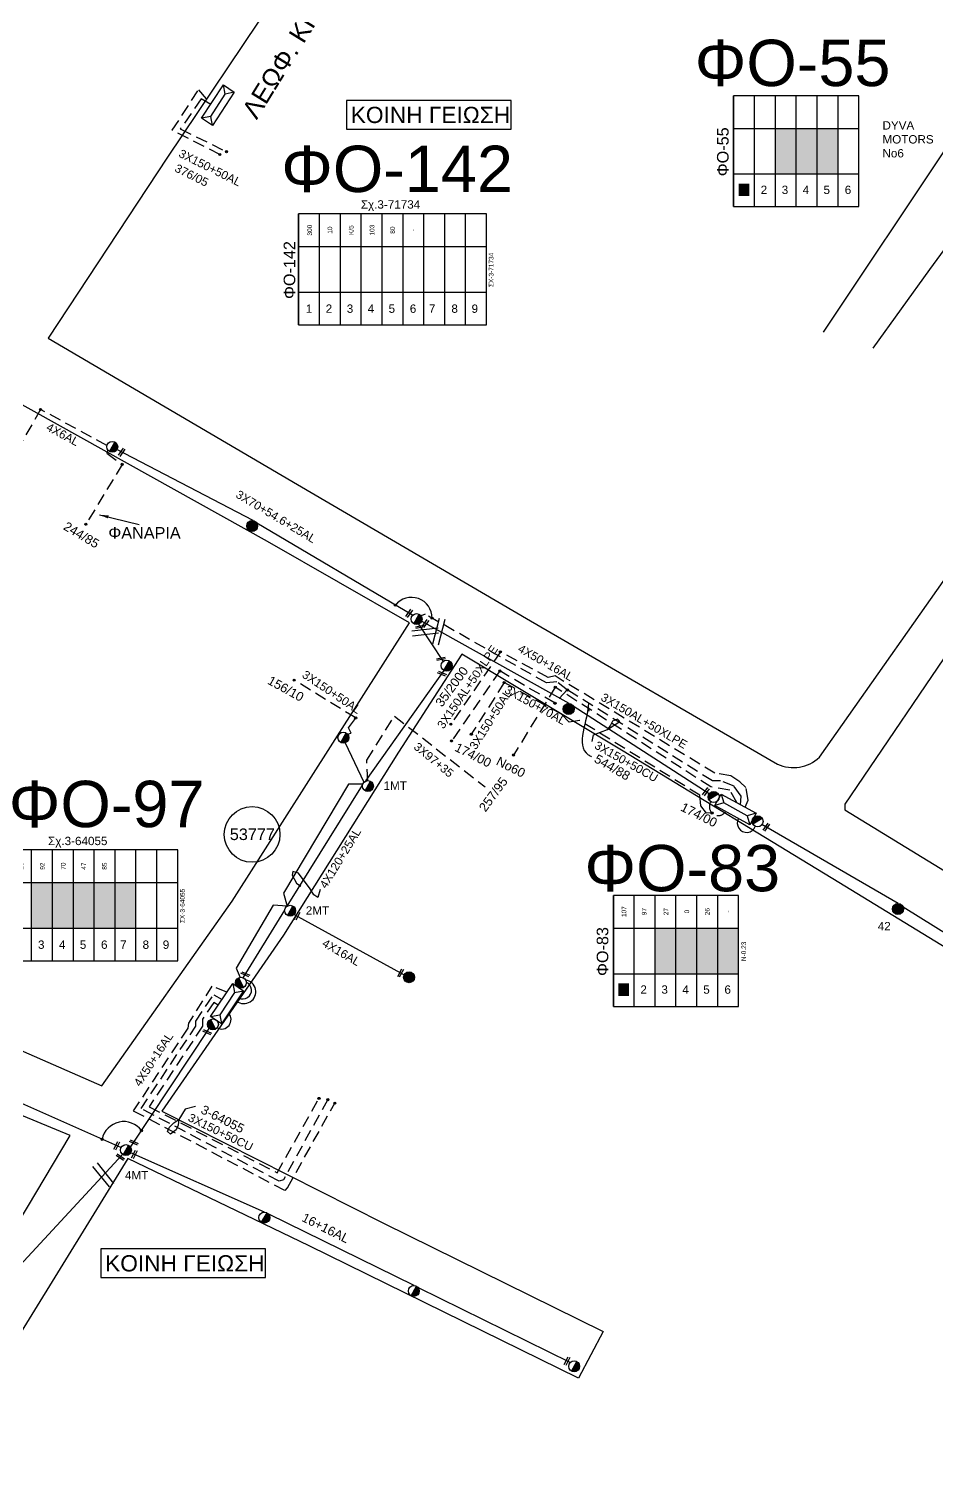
# Model space of a CAD drawing. Header units: millimetres. Extents: x 5016 to 7282, y 2879 to 3911.
# Drawn here: x 5152.4 to 5348.2, y 3271.3 to 3584 of the extents above; entities that cross this region are included whole.
import ezdxf
from ezdxf.enums import TextEntityAlignment as Align

# ---------------------------------------------------------------- set-up
doc = ezdxf.new("R2010")
doc.units = ezdxf.units.MM
doc.linetypes.add('DASHED', pattern=[19.05, 12.7, -6.35])
for name, color, linetype in [('Άγνωστα', 7, 'Continuous'), ('Ασφαλειοκιβώτια Χ.Τ 6 αναχωρήσεων', 7, 'Continuous'), ('Ασφαλειοκιβώτια Χ.Τ 9 αναχωρήσεων', 7, 'Continuous'), ('Γέφυρες Εναέριου Δικτύου', 7, 'Continuous'), ('Γυμνά εναέρια ΧΤ και ΦΟΠ (3Φ)   4x50+16AL', 7, 'Continuous'), ('Εναέρια παροχή ΧΤ 4x16', 7, 'SYN_LINE'), ('Επιγραφές - Σχήματα', 7, 'Continuous'), ('Καλώδια ΧΤ   3x150+50AL', 7, 'DASHED'), ('Καλώδια ΧΤ   3x150+50CU', 7, 'DASHED'), ('Καλώδια ΧΤ   3x150AL+50XLPE', 7, 'DASHED'), ('Μηχανική τομή', 7, 'Continuous'), ('Στύλος Ξύλινος', 7, 'Continuous'), ('Στύλος Ξύλινος @ 1', 7, 'Continuous'), ('Στύλος ΦΜ', 7, 'Continuous'), ('Στύλος ΦΜ @ 1', 7, 'Continuous'), ('Συνδέσεις', 7, 'Continuous'), ('Συνεστραμμένα ΧΤ   3x70+54.6+25 AL', 7, 'SYN_LINE'), ('Συνεστραμμένα ΧΤ   4x120+25 AL', 7, 'SYN_LINE'), ('Τομή', 7, 'Continuous'), ('Υποσταθμός εναέριος 2 στύλων', 7, 'Continuous'), ('Υποσταθμός πόλεως', 7, 'Continuous'), ('Υπόβαθρο ΔΕΗ', 7, 'Continuous'), ('Υπόγεια καλώδια Δικτύου ΧΤ και Παρ. ΧΤ - 3X150+70 AL', 7, 'DASHED'), ('Υπόγεια καλώδια Παροχών ΧΤ   4x6', 7, 'DASHED')]:
    doc.layers.add(name, color=color, linetype=linetype)
doc.styles.get("Standard").update_dxf_attribs({"font": 'ARIAL.TTF'})
doc.linetypes.add('SYN_LINE', pattern='A,0.5,-0.0001,["/\\/\\/\\/",Standard,S=0.1,R=0,X=0,Y=-0.05],-0.25', length=0.7501)
doc.dimstyles.new('ISO-25', dxfattribs={"dimtxt": 2.5, "dimasz": 1.8, "dimexe": 1.25, "dimexo": 0.625, "dimtad": 1, "dimtxsty": 'Standard', "dimcen": 1.8, "dimadec": 0, "dimazin": 0, "dimtfac": 1, "dimtmove": 0, "dimatfit": 3, "dimfxl": 1.25, "dimarcsym": 0})

# ---------------------------------------------------------------- blocks, each defined once
blk = doc.blocks.new('ΥΠΑΡΧΩΝ ΤΣΙΜΕΝΤΕΝΙΟΣ ΣΤΥΛΟΣ')
at = {"layer": 'Στύλος ΦΜ'}
blk.add_hatch(color=7, dxfattribs=at).paths.add_polyline_path([(-1.29, -2.28, 0.574793), (2.62, 0, 0.268822), (1.3, 2.27)])
at = {"layer": 'Στύλος ΦΜ', "color": 7}
blk.add_line((-1.29, -2.28), (1.3, 2.27), dxfattribs=at)
blk.add_circle((0, 0), 2.62, dxfattribs=at)
at = {"layer": 'Στύλος ΦΜ', "flags": 4}
for tag, p in [('ΤΥΠΟΣ', (-4.91, 3.03)), ('ΑΡΙΘΜΟΣ', (-4.68, 8.05))]:
    blk.add_attdef(tag, p, '', height=4, dxfattribs=at)
blk = doc.blocks.new('ΥΠΑΡΧΩΝ ΞΥΛΙΝΟΣ ΣΤΥΛΟΣ')
at = {"layer": 'Στύλος Ξύλινος'}
h = blk.add_hatch(color=7, dxfattribs=at)
h.paths.add_polyline_path([(-2.62, 0, 0.270008), (-1.29, -2.28), (1.3, 2.27, 0.576266)])
h.paths.add_polyline_path([(-1.29, -2.28, 0.574793), (2.62, 0, 0.268822), (1.3, 2.27)])
at = {"layer": 'Στύλος Ξύλινος', "color": 7}
blk.add_line((-1.29, -2.28), (1.3, 2.27), dxfattribs=at)
blk.add_circle((0, 0), 2.62, dxfattribs=at)
at = {"layer": 'Στύλος Ξύλινος', "flags": 4}
for tag, p in [('ΑΡΙΘΜΟΣ', (-4.91, 8.6)), ('ΤΥΠΟΣ', (-4.85, 3.39))]:
    blk.add_attdef(tag, p, '', height=4, dxfattribs=at)
blk = doc.blocks.new('ΥΠΟΣΤΑΘΜΟΣ ΕΝΑΕΡΙΟΣ ΕΠΙ 2 ΣΤΥΛΩΝ')
at = {"layer": 'Υποσταθμός εναέριος 2 στύλων', "linetype": 'Continuous'}
for points in [[(-11.97, -2.11, 0.574793), (-8.45, -0.07, 0.268822), (-9.64, 1.98)], [(9.68, -2.15, 0.574793), (13.19, -0.1, 0.268822), (12.01, 1.95)]]:
    blk.add_hatch(color=256, dxfattribs=at).paths.add_polyline_path(points)
for p, q in [((-11.97, -2.11), (-9.64, 1.98)), ((9.68, -2.15), (12.01, 1.95))]:
    blk.add_line(p, q, dxfattribs=at)
for centre in [(-10.81, -0.07), (10.84, -0.1)]:
    blk.add_circle(centre, 2.36, dxfattribs=at)
at = {"layer": 'Υποσταθμός πόλεως', "linetype": 'Continuous', "ltscale": 40}
blk.add_lwpolyline([(-8.57, 2.82), (8.57, 2.82), (8.57, -2.82), (-8.57, -2.82)], close=True, dxfattribs=at)
for points in [[(-5.75, 0), (-8.57, 2.82)], [(-8.57, -2.82), (-5.75, 0)], [(-5.75, 0), (5.75, 0)], [(5.75, 0), (8.57, 2.82)], [(8.57, -2.82), (5.75, 0)]]:
    blk.add_lwpolyline(points, dxfattribs=at)
at = {"layer": 'Υποσταθμός εναέριος 2 στύλων', "ltscale": 40, "flags": 1}
for tag, p in [('ΜΕΤΑΣΧΗΜΑΤΙΣΜΟΣ', (14.09, 2.51)), ('ΙΣΧΥΣ', (14.07, -0.28)), ('ΑΡΙΘΜΟΣ', (14.19, -3))]:
    blk.add_attdef(tag, p, '', height=1.8, dxfattribs=at)
blk = doc.blocks.new('ΥΠΟΣΤΑΘΜΟΣ ΠΟΛΕΩΣ')
at = {"layer": 'Υποσταθμός πόλεως', "linetype": 'Continuous', "ltscale": 40}
blk.add_lwpolyline([(-8.57, 2.82), (8.57, 2.82), (8.57, -2.82), (-8.57, -2.82)], close=True, dxfattribs=at)
for points in [[(-5.75, 0), (-8.57, 2.82)], [(5.75, 0), (8.57, 2.82)], [(-8.57, -2.82), (-5.75, 0)], [(-5.75, 0), (5.75, 0)], [(8.57, -2.82), (5.75, 0)]]:
    blk.add_lwpolyline(points, dxfattribs=at)
at = {"layer": 'Υποσταθμός πόλεως', "linetype": 'SYN_LINE', "ltscale": 40, "flags": 1}
for tag, p in [('ΜΕΤΑΣΧΗΜΑΤΙΣΜΟΣ', (10.6, 2.39)), ('ΙΣΧΥΣ', (10.58, -0.41)), ('ΑΡΙΘΜΟΣ', (10.7, -3.13))]:
    blk.add_attdef(tag, p, '', height=1.8, dxfattribs=at)
blk = doc.blocks.new('ΑΣΦΑΛΕΙΟΚΙΒΩΤΙΟ ΥΠΟΣΤΑΘΜΟΥ 9 ΑΝΑΧΩΡΗΣΕΩΝ')
at = {"layer": 'Ασφαλειοκιβώτια Χ.Τ 9 αναχωρήσεων', "ltscale": 40}
for p, q in [((-23.8, 40.36), (24.02, 40.36)), ((-9.72, 40.36), (-9.72, -40.64)), ((9.94, 40.36), (9.94, -40.64)), ((-23.8, 31.36), (24.02, 31.36)), ((-23.8, 22.36), (24.02, 22.36)), ((-23.8, 13.36), (24.02, 13.36)), ((-23.8, 4.36), (24.02, 4.36)), ((-23.8, -4.64), (24.02, -4.64)), ((-23.8, -13.64), (24.02, -13.64)), ((-23.8, -22.64), (24.02, -22.64)), ((-23.8, -31.64), (24.02, -31.64))]:
    blk.add_line(p, q, dxfattribs=at)
at = {"layer": 'Ασφαλειοκιβώτια Χ.Τ 9 αναχωρήσεων'}
blk.add_lwpolyline([(-23.8, -40.64), (24.02, -40.64), (24.02, 40.36), (-23.8, 40.36)], close=True, dxfattribs=at)
for s, p in [('1', (-18.61, 37.24)), ('2', (-18.61, 28.67)), ('3', (-18.61, 19.6)), ('4', (-18.61, 10.58)), ('5', (-18.61, 1.57)), ('6', (-18.61, -7.57)), ('7', (-18.61, -15.81)), ('8', (-18.61, -25.5)), ('9', (-18.61, -34.19))]:
    blk.add_text(s, height=3.6, rotation=270, dxfattribs=at).set_placement(p)
at = {"layer": 'Ασφαλειοκιβώτια Χ.Τ 9 αναχωρήσεων', "ltscale": 40}
for tag, height, p in [('ΟΝΟΜΑ', 5, (-0.16, 44.31)), ('ΚΕΙΜΕΝΟ 1', 2, (17.06, 35.59)), ('ΚΕΙΜΕΝΟ 2', 2, (17.06, 26.88)), ('ΚΕΙΜΕΝΟ 3', 2, (17.06, 17.69)), ('ΚΕΙΜΕΝΟ 4', 2, (17.06, 8.71)), ('ΚΕΙΜΕΝΟ 5', 2, (17.06, -0.13)), ('ΚΕΙΜΕΝΟ 6', 2, (17.06, -9.05)), ('ΚΕΙΜΕΝΟ 7', 2, (17.06, -18.13)), ('ΚΕΙΜΕΝΟ 8', 2, (17.06, -26.85)), ('ΚΕΙΜΕΝΟ 9', 2, (17.06, -35.99)), ('ΣΧ', 2, (-0.1, -42.64))]:
    blk.add_attdef(tag, text='', height=height, dxfattribs=at).set_placement(p, align=Align.MIDDLE_CENTER)
blk = doc.blocks.new('ΑΣΦΑΛΕΙΟΚΙΒΩΤΙΟ ΥΠΟΣΤΑΘΜΟΥ 6 ΑΝΑΧΩΡΗΣΕΩΝ')
at = {"layer": 'Ασφαλειοκιβώτια Χ.Τ 6 αναχωρήσεων', "ltscale": 40}
for p, q in [((-23.91, 27), (23.91, 27)), ((-9.83, 27), (-9.83, -27)), ((9.83, 27), (9.83, -27)), ((-23.91, 18), (23.91, 18)), ((-23.91, 9), (23.91, 9)), ((-23.91, 0), (23.91, 0)), ((-23.91, -9), (23.91, -9)), ((-23.91, -18), (23.91, -18))]:
    blk.add_line(p, q, dxfattribs=at)
at = {"layer": 'Ασφαλειοκιβώτια Χ.Τ 6 αναχωρήσεων'}
blk.add_lwpolyline([(-23.91, -27), (23.91, -27), (23.91, 27), (-23.91, 27)], close=True, dxfattribs=at)
for s, p in [('1', (-18.47, 23.92)), ('2', (-18.47, 15.35)), ('3', (-18.47, 6.28)), ('4', (-18.47, -2.75)), ('5', (-18.47, -11.76)), ('6', (-18.47, -20.89))]:
    blk.add_text(s, height=3.6, rotation=270, dxfattribs=at).set_placement(p)
at = {"layer": 'Ασφαλειοκιβώτια Χ.Τ 6 αναχωρήσεων', "ltscale": 40}
for tag, height, p in [('ΟΝΟΜΑ', 5, (-0.27, 31.68)), ('ΚΕΙΜΕΝΟ 1', 2, (16.95, 22.41)), ('ΚΕΙΜΕΝΟ 2', 2, (16.95, 13.71)), ('ΚΕΙΜΕΝΟ 3', 2, (16.95, 4.31)), ('ΚΕΙΜΕΝΟ 4', 2, (16.95, -4.67)), ('ΚΕΙΜΕΝΟ 5', 2, (16.95, -13.51)), ('ΚΕΙΜΕΝΟ 6', 2, (16.95, -22.43)), ('ΣΧ', 2, (-0.21, -29.21))]:
    blk.add_attdef(tag, text='', height=height, dxfattribs=at).set_placement(p, align=Align.MIDDLE_CENTER)
blk = doc.blocks.new('ΜΗΧΑΝΙΚΗ ΤΟΜΗ')
at = {"layer": 'Μηχανική τομή', "ltscale": 40}
for p, q in [((-1.89, 0.78), (1.89, 0.78)), ((1.89, 0), (-1.89, 0))]:
    blk.add_line(p, q, dxfattribs=at)
blk = doc.blocks.new('ΤΟΜΗ')
at = {"layer": 'Τομή', "ltscale": 40}
for p, q in [((-5.68, 0), (5.68, 0)), ((5.68, -2.33), (-5.68, -2.33))]:
    blk.add_line(p, q, dxfattribs=at)
blk = doc.blocks.new('_ΣΥΝΔΕΣΗ')
at = {"layer": 'Συνδέσεις', "linetype": 'SYN_LINE', "ltscale": 40}
blk.add_hatch(color=256, dxfattribs=at).paths.add_polyline_path([(0.5, -0.01, 1), (-0.5, -0.01, 1)])
at = {"layer": 'Συνδέσεις'}
blk.add_circle((0, -0.01), 0.5, dxfattribs=at)

msp = doc.modelspace()

# ---------------------------------------------------------------- hatches: boundary and pattern name
at = {"layer": 'Ασφαλειοκιβώτια Χ.Τ 9 αναχωρήσεων', "lineweight": -3}
for color, points in [(1, [(5313.32, 3552.73), (5317.82, 3552.73), (5317.82, 3562.55), (5313.32, 3562.55)]), (173, [(5317.82, 3552.73), (5322.32, 3552.73), (5322.32, 3562.55), (5317.82, 3562.55)]), (30, [(5322.32, 3552.73), (5326.82, 3552.73), (5326.82, 3562.55), (5322.32, 3562.55)]), (85, [(5305.41, 3547.95), (5307.71, 3547.95), (5307.71, 3550.66), (5305.41, 3550.66)]), (30, [(5157.48, 3399.9), (5152.98, 3399.9), (5152.98, 3390.08), (5157.48, 3390.08)]), (27, [(5161.98, 3399.9), (5157.48, 3399.9), (5157.48, 3390.08), (5161.98, 3390.08)]), (5, [(5166.48, 3399.9), (5161.98, 3399.9), (5161.98, 3390.08), (5166.48, 3390.08)]), (62, [(5170.98, 3399.9), (5166.48, 3399.9), (5166.48, 3390.08), (5170.98, 3390.08)]), (6, [(5175.48, 3399.9), (5170.98, 3399.9), (5170.98, 3390.08), (5175.48, 3390.08)]), (85, [(5287.39, 3380.27), (5291.89, 3380.27), (5291.89, 3390.1), (5287.39, 3390.1)]), (1, [(5291.89, 3380.27), (5296.39, 3380.27), (5296.39, 3390.1), (5291.89, 3390.1)]), (173, [(5296.39, 3380.27), (5300.89, 3380.27), (5300.89, 3390.1), (5296.39, 3390.1)]), (2, [(5300.89, 3380.27), (5305.39, 3380.27), (5305.39, 3390.1), (5300.89, 3390.1)]), (27, [(5279.48, 3375.5), (5281.78, 3375.5), (5281.78, 3378.21), (5279.48, 3378.21)])]:
    msp.add_hatch(color=color, dxfattribs=at).paths.add_polyline_path(points)

# ---------------------------------------------------------------- linework, layer by layer
at = {"layer": 'Άγνωστα', "lineweight": -3}
for points in [[(5203.18, 3328.87), (5174.35, 3341.66)], [(5235.49, 3313.04), (5204.11, 3328.39)], [(5269.09, 3296.41), (5236.37, 3312.52)]]:
    msp.add_lwpolyline(points, dxfattribs=at)
at = {"layer": 'Γέφυρες Εναέριου Δικτύου', "lineweight": -3}
for centre, radius, start, end in [((5234.88, 3457), 4.43, 359.3918, 141.6193), ((5172.86, 3343.62), 4.76, 36.1572, 168.6495)]:
    msp.add_arc(centre, radius, start, end, dxfattribs=at)
at = {"layer": 'Γυμνά εναέρια ΧΤ και ΦΟΠ (3Φ)   4x50+16AL', "color": 27, "lineweight": -3}
for points in [[(5268.89, 3438.52), (5237.05, 3456.29)], [(5299.06, 3419.07), (5269.76, 3437.96)]]:
    msp.add_lwpolyline(points, dxfattribs=at)
at = {"layer": 'Γυμνά εναέρια ΧΤ και ΦΟΠ (3Φ)   4x50+16AL', "color": 85, "lineweight": -3}
for points in [[(5339.81, 3395.41), (5310.43, 3412.43)], [(5374.35, 3373.76), (5340.84, 3394.63)]]:
    msp.add_lwpolyline(points, dxfattribs=at)
at = {"layer": 'Γυμνά εναέρια ΧΤ και ΦΟΠ (3Φ)   4x50+16AL', "color": 30, "lineweight": -3}
for points in [[(5174.33, 3342.85), (5191.3, 3368.44)], [(5172.26, 3342.76), (5138.52, 3357.72)]]:
    msp.add_lwpolyline(points, dxfattribs=at)
at = {"layer": 'Γυμνά εναέρια ΧΤ και ΦΟΠ (3Φ)   4x50+16AL', "color": 6, "lineweight": -3}
msp.add_lwpolyline([(5172.62, 3341.29), (5144.16, 3310.58)], dxfattribs=at)
at = {"layer": 'Γυμνά εναέρια ΧΤ και ΦΟΠ (3Φ)   4x50+16AL', "color": 85, "lineweight": -3}
msp.add_arc((5307.1, 3412.74), 2, 149.8786, 339.8437, dxfattribs=at)
at = {"layer": 'Γυμνά εναέρια ΧΤ και ΦΟΠ (3Φ)   4x50+16AL', "color": 30, "lineweight": -3}
msp.add_arc((5193.95, 3370.37), 2.03, 241.6745, 42.5712, dxfattribs=at)
at = {"layer": 'Εναέρια παροχή ΧΤ 4x16', "color": 1, "lineweight": -3, "ltscale": 20}
msp.add_lwpolyline([(5209.6, 3393.05), (5233.29, 3380)], dxfattribs=at)
at = {"layer": 'Επιγραφές - Σχήματα', "color": 190, "lineweight": -3}
for points in [[(5220.84, 3562.38), (5256.35, 3562.38), (5256.35, 3568.56), (5220.84, 3568.56)], [(5167.89, 3314.74), (5203.4, 3314.74), (5203.4, 3320.92), (5167.89, 3320.92)]]:
    msp.add_lwpolyline(points, close=True, dxfattribs=at)
at = {"layer": 'Επιγραφές - Σχήματα', "lineweight": -3}
for points in [[(5273.82, 3430.37), (5274.09, 3431.78), (5277.15, 3432.92), (5279.81, 3434.68), (5279.32, 3435.15), (5278.22, 3434.71), (5277.81, 3433.88), (5277.15, 3432.92)], [(5215.22, 3398.46), (5214.72, 3396.68), (5213.85, 3397.3), (5213.03, 3398.56), (5210.53, 3401.96), (5209.32, 3402.28), (5209.14, 3401.53), (5210.08, 3399.83), (5211.06, 3399.15)], [(5188.35, 3351.63), (5186.13, 3351.03), (5184.71, 3348.83), (5184.71, 3348.83), (5184.62, 3347.6), (5184.16, 3346.58), (5182.95, 3345.7), (5182.28, 3346.21), (5182.74, 3347.21), (5183.65, 3348.09), (5184.71, 3348.83)]]:
    msp.add_lwpolyline(points, dxfattribs=at)
msp.add_circle((5200.52, 3410.31), 6, dxfattribs=at)
at = {"layer": 'Καλώδια ΧΤ   3x150+50AL', "color": 7, "lineweight": -3, "ltscale": 0.2}
for points in [[(5193.58, 3556.92), (5183.32, 3562.16), (5188.98, 3570.87), (5191.61, 3567.73)], [(5191.61, 3567.73), (5189.52, 3568.94), (5185.05, 3562.43), (5194.99, 3557.54)]]:
    msp.add_lwpolyline(points, dxfattribs=at)
at = {"layer": 'Καλώδια ΧΤ   3x150+50AL', "color": 6, "lineweight": -3, "ltscale": 0.2}
msp.add_lwpolyline([(5221.1, 3431.92), (5221.88, 3432.12), (5221.3, 3433.27), (5222.85, 3435.43), (5209.58, 3443.59)], dxfattribs=at)
at = {"layer": 'Καλώδια ΧΤ   3x150+50AL', "color": 27, "lineweight": -3, "ltscale": 0.2}
msp.add_lwpolyline([(5299.66, 3414.93), (5298.48, 3414.87), (5297.26, 3416.48), (5297.05, 3418.76), (5271.12, 3434.87), (5268.88, 3434.48), (5267.22, 3436.22), (5254.86, 3443.05), (5247.77, 3431.91)], dxfattribs=at)
msp.add_arc((5301.01, 3416.3), 1.93, 146.5015, 327.2652, dxfattribs=at)
at = {"layer": 'Καλώδια ΧΤ   3x150+50CU', "color": 173, "lineweight": -3, "ltscale": 0.2}
msp.add_lwpolyline([(5305.83, 3416.71), (5305.92, 3418.54), (5304.4, 3420.72), (5301.52, 3421.86), (5299.78, 3421.83), (5268.52, 3441.45), (5266.18, 3443.2), (5263.99, 3442.96), (5237.82, 3457.79), (5236.95, 3457.41)], dxfattribs=at)
at = {"layer": 'Καλώδια ΧΤ   3x150+50CU', "color": 1, "lineweight": -3, "ltscale": 0.2}
for points in [[(5305, 3417.17), (5303.47, 3419.88), (5299.39, 3420.56), (5265.87, 3442.06), (5256.88, 3427.43)], [(5225.44, 3421.84), (5225.26, 3426.31), (5231.22, 3435.81), (5250.79, 3420.54)]]:
    msp.add_lwpolyline(points, dxfattribs=at)
at = {"layer": 'Καλώδια ΧΤ   3x150+50CU', "color": 62, "lineweight": -3, "ltscale": 0.2}
msp.add_lwpolyline([(5195.08, 3376.26), (5191.87, 3377.62), (5186.81, 3369.58), (5186.65, 3368.52), (5174.92, 3350.72), (5207.63, 3333.52), (5208.13, 3334.08), (5218.36, 3352.37)], dxfattribs=at)
at = {"layer": 'Καλώδια ΧΤ   3x150+50CU', "color": 5, "lineweight": -3, "ltscale": 0.2}
msp.add_lwpolyline([(5216.83, 3353.12), (5207.26, 3335.8), (5206.36, 3335.53), (5176.6, 3351.2), (5188.39, 3368.95), (5188.36, 3370.05), (5192.24, 3375.73), (5194.04, 3374.7)], dxfattribs=at)
at = {"layer": 'Καλώδια ΧΤ   3x150+50CU', "color": 27, "lineweight": -3, "ltscale": 0.2}
msp.add_lwpolyline([(5193.23, 3373.5), (5192.28, 3374.06), (5189.8, 3370.44), (5189.83, 3368.93), (5178.34, 3351.6), (5205.91, 3337.34), (5214.95, 3353.39)], dxfattribs=at)
at = {"layer": 'Καλώδια ΧΤ   3x150AL+50XLPE', "color": 2, "lineweight": -3, "ltscale": 0.2}
msp.add_lwpolyline([(5306.82, 3416.16), (5307.44, 3417.71), (5306.96, 3420.43), (5305.65, 3421.68), (5303.73, 3422.96), (5300.27, 3423.5), (5267.37, 3443.53), (5265.84, 3444.48), (5264.37, 3444.17), (5254.03, 3449.69), (5243.35, 3434.09)], dxfattribs=at)
at = {"layer": 'Συνεστραμμένα ΧΤ   3x70+54.6+25 AL', "color": 173, "lineweight": -3, "ltscale": 20}
for points in [[(5200.77, 3477.97), (5171.38, 3493.28)], [(5235.11, 3457.56), (5201.55, 3477.41)]]:
    msp.add_lwpolyline(points, dxfattribs=at)
at = {"layer": 'Συνεστραμμένα ΧΤ   3x70+54.6+25 AL', "color": 1, "lineweight": -3, "ltscale": 20}
for points in [[(5236.41, 3455.66), (5241.7, 3447.6)], [(5225.05, 3421.84), (5241.89, 3445.67)]]:
    msp.add_lwpolyline(points, dxfattribs=at)
at = {"layer": 'Συνεστραμμένα ΧΤ   3x70+54.6+25 AL', "color": 6, "lineweight": -3, "ltscale": 10}
msp.add_lwpolyline([(5220.58, 3430.05), (5224.62, 3421.56)], dxfattribs=at)
at = {"layer": 'Συνεστραμμένα ΧΤ   4x120+25 AL', "color": 6, "lineweight": -3, "ltscale": 20}
for points in [[(5224.36, 3421.11), (5221.29, 3421.18), (5207.3, 3397.66), (5208.06, 3394.81)], [(5208.06, 3394.81), (5205.03, 3395.03), (5197.09, 3381.46), (5197.93, 3379.48)]]:
    msp.add_lwpolyline(points, dxfattribs=at)
at = {"layer": 'Συνεστραμμένα ΧΤ   4x120+25 AL', "color": 1, "lineweight": -3, "ltscale": 20}
for points in [[(5208.06, 3394.81), (5224.32, 3420.95)], [(5198.58, 3379.4), (5207.56, 3394)]]:
    msp.add_lwpolyline(points, dxfattribs=at)
at = {"layer": 'Συνεστραμμένα ΧΤ   4x120+25 AL', "color": 6, "lineweight": -3, "ltscale": 20}
msp.add_arc((5198.76, 3376.39), 2.56, 232.4759, 82.0582, dxfattribs=at)
at = {"layer": 'Συνεστραμμένα ΧΤ   4x120+25 AL', "color": 1, "lineweight": -3, "ltscale": 20}
msp.add_arc((5198.52, 3376.7), 1.87, 242.373, 65.7672, dxfattribs=at)
at = {"layer": 'Υπόβαθρο ΔΕΗ', "lineweight": -3}
msp.add_lwpolyline([(5323.69, 3518.61), (5350.66, 3559.03), (5366.26, 3582.45), (5321.78, 3597.94), (5278.52, 3613.52), (5229.88, 3630.77), (5205.05, 3590.34), (5182.3, 3556.37), (5156.55, 3517.34), (5210.34, 3485.77), (5260.52, 3456.39), (5313.76, 3425.45, 0.301976), (5322.81, 3426.94), (5355.81, 3473.82, -0.298175), (5373.18, 3478.44), (5424.41, 3461.81), (5457.92, 3518.6)], format="xyb", dxfattribs=at)
for points in [[(5428.91, 3603.36), (5487.52, 3569.51), (5514.14, 3610.97), (5519.44, 3619.88), (5498.94, 3621.66), (5457.92, 3624.18), (5413.9, 3627.13), (5389.23, 3591.89), (5366.64, 3559.59), (5346.52, 3532.16), (5334.32, 3515.15)], [(5077.24, 3395.95), (5168.15, 3356.12), (5196.2, 3395.9), (5223.58, 3438.91), (5234.42, 3455.93), (5203.85, 3473.49), (5148.49, 3504.28), (5106.23, 3438.31), (5077.24, 3395.95)], [(5564.61, 3253.94), (5488.61, 3302.97), (5457.92, 3321.27), (5429.06, 3338.7), (5376.47, 3369.7), (5326.97, 3399.92), (5280.51, 3428.24), (5245.75, 3449.17), (5232.05, 3428.03), (5207.26, 3388.55), (5181.05, 3350.66), (5228.83, 3326.45), (5276.16, 3303.12), (5270.88, 3293.06), (5212.79, 3321.57), (5173.71, 3340.4), (5165.83, 3327.56), (5145.73, 3295), (5114.52, 3244.06)], [(5027.79, 3281.61), (5078.1, 3259.84), (5104.32, 3248.64), (5115.3, 3267.57), (5128.64, 3290.94), (5141.04, 3311.42), (5161.3, 3345.35), (5121.48, 3361.82), (5081.69, 3379), (5068.7, 3384.47), (5036.78, 3339.98), (5027.44, 3326.37)]]:
    msp.add_lwpolyline(points, dxfattribs=at)
msp.add_lwpolyline([(5584.57, 3292.39), (5596.54, 3333.36), (5608.51, 3386.17), (5607.89, 3386.81), (5457.92, 3438.13), (5371.94, 3468.18), (5369.24, 3468.69), (5366.12, 3468.69), (5363.34, 3467.91), (5361.9, 3466.8), (5353.66, 3454.18), (5328.3, 3416.83), (5328.28, 3415.59), (5359.43, 3396.56), (5399.99, 3372.24), (5442.37, 3347.23), (5457.92, 3338.01), (5531.66, 3291.55), (5572.21, 3266.06, 0.293653), (5573.61, 3266.07), (5584.57, 3292.39)], format="xyb", close=True, dxfattribs=at)
at = {"layer": 'Υπόγεια καλώδια Δικτύου ΧΤ και Παρ. ΧΤ - 3X150+70 AL', "color": 173, "lineweight": -3, "ltscale": 0.2}
msp.add_lwpolyline([(5268.43, 3441.52), (5265.82, 3438.59), (5253.94, 3445.56), (5243.52, 3430.47)], dxfattribs=at)
at = {"layer": 'Υπόγεια καλώδια Παροχών ΧΤ   4x6', "color": 173, "lineweight": -3, "ltscale": 0.2}
for points in [[(5169.23, 3494.16), (5154.93, 3501.95), (5147.29, 3488.68)], [(5169.4, 3493.25), (5169.2, 3492.55), (5172.52, 3490.11), (5164.69, 3477.19)]]:
    msp.add_lwpolyline(points, dxfattribs=at)

# ---------------------------------------------------------------- block references
at = {"layer": 'Ασφαλειοκιβώτια Χ.Τ 9 αναχωρήσεων', "lineweight": -3, "xscale": 0.5, "yscale": 0.5, "zscale": 0.5, "rotation": 90}
for name, p, values in [('ΑΣΦΑΛΕΙΟΚΙΒΩΤΙΟ ΥΠΟΣΤΑΘΜΟΥ 6 ΑΝΑΧΩΡΗΣΕΩΝ', (5317.82, 3557.64), {'ΟΝΟΜΑ': 'ΦΟ-55'}), ('ΑΣΦΑΛΕΙΟΚΙΒΩΤΙΟ ΥΠΟΣΤΑΘΜΟΥ 9 ΑΝΑΧΩΡΗΣΕΩΝ', (5230.73, 3532.09), {'ΟΝΟΜΑ': 'ΦΟ-142', 'ΣΧ': 'ΣΧ-3-71734', 'ΚΕΙΜΕΝΟ 2': '10', 'ΚΕΙΜΕΝΟ 1': '300', 'ΚΕΙΜΕΝΟ 3': 'K/5', 'ΚΕΙΜΕΝΟ 4': '103', 'ΚΕΙΜΕΝΟ 5': '80', 'ΚΕΙΜΕΝΟ 6': '-'}), ('ΑΣΦΑΛΕΙΟΚΙΒΩΤΙΟ ΥΠΟΣΤΑΘΜΟΥ 9 ΑΝΑΧΩΡΗΣΕΩΝ', (5164.17, 3394.94), {'ΟΝΟΜΑ': 'ΦΟ-97', 'ΣΧ': 'ΣΧ-3-64055', 'ΚΕΙΜΕΝΟ 2': '16', 'ΚΕΙΜΕΝΟ 1': '216', 'ΚΕΙΜΕΝΟ 3': '92', 'ΚΕΙΜΕΝΟ 4': '70', 'ΚΕΙΜΕΝΟ 5': '47', 'ΚΕΙΜΕΝΟ 6': '85'}), ('ΑΣΦΑΛΕΙΟΚΙΒΩΤΙΟ ΥΠΟΣΤΑΘΜΟΥ 6 ΑΝΑΧΩΡΗΣΕΩΝ', (5291.89, 3385.19), {'ΟΝΟΜΑ': 'ΦΟ-83', 'ΣΧ': 'N-0.23', 'ΚΕΙΜΕΝΟ 2': '97', 'ΚΕΙΜΕΝΟ 1': '107', 'ΚΕΙΜΕΝΟ 3': '27', 'ΚΕΙΜΕΝΟ 4': '0', 'ΚΕΙΜΕΝΟ 5': '26', 'ΚΕΙΜΕΝΟ 6': '-'})]:
    msp.add_blockref(name, p, dxfattribs=at).add_auto_attribs(values)
at = {"layer": 'Μηχανική τομή', "lineweight": -3}
for p, xscale, yscale, zscale, rotation in [((5172.24, 3492.83), 0.499999999999841, 0.499999999999841, 0.499999999999841, 234.3529243459175), ((5234.2, 3458.09), 0.499999999999841, 0.499999999999841, 0.499999999999841, 234.3529243459175), ((5236.66, 3455.27), 0.4999999999998744, 0.4999999999998744, 0.4999999999998744, 191.316866737278), ((5237.72, 3455.92), 0.499999999999841, 0.499999999999841, 0.499999999999841, 234.3529243459175), ((5241.18, 3448.38), 0.4999999999998744, 0.4999999999998744, 0.4999999999998744, 191.316866737278), ((5241.53, 3445.15), 0.4999999999999376, 0.4999999999999376, 0.4999999999999376, 155.6600565544065), ((5298.19, 3419.63), 0.499999999999841, 0.499999999999841, 0.499999999999841, 234.3529243459175), ((5311.21, 3411.97), 0.499999999999841, 0.499999999999841, 0.499999999999841, 234.3529243459175), ((5210.04, 3392.81), 0.4999999999998725, 0.4999999999998725, 0.4999999999998725, 241.7396108172959), ((5199.15, 3380.32), 0.4999999999999376, 0.4999999999999376, 0.4999999999999376, 155.6600565544065), ((5232.35, 3380.52), 0.4999999999998725, 0.4999999999998725, 0.4999999999998725, 241.7396108172959), ((5190.9, 3367.83), 0.4999999999999376, 0.4999999999999376, 0.4999999999999376, 155.6600565544065), ((5171.16, 3343.25), 0.4999999999999484, 0.4999999999999484, 0.4999999999999484, 242.7887948888121), ((5175.12, 3344.05), 0.4999999999999376, 0.4999999999999376, 0.4999999999999376, 155.6600565544065), ((5172.25, 3340.88), 0.4999999999999373, 0.4999999999999373, 0.4999999999999373, 145.4462381082343), ((5174.96, 3341.39), 0.4999999999999484, 0.4999999999999484, 0.4999999999999484, 242.7887948888121), ((5268.25, 3296.82), 0.4999999999999484, 0.4999999999999484, 0.4999999999999484, 242.7887948888121)]:
    msp.add_blockref('ΜΗΧΑΝΙΚΗ ΤΟΜΗ', p, dxfattribs=dict(at, xscale=xscale, yscale=yscale, zscale=zscale, rotation=rotation))
at = {"layer": 'Στύλος Ξύλινος @ 1', "lineweight": -3, "ltscale": 40, "xscale": 0.4499999999998181, "yscale": 0.4499999999998181, "zscale": 0.4499999999998181}
for p in [(5200.53, 3476.82), (5268.75, 3437.35), (5234.36, 3379.5)]:
    msp.add_blockref('ΥΠΑΡΧΩΝ ΞΥΛΙΝΟΣ ΣΤΥΛΟΣ', p, dxfattribs=at)
at = {"layer": 'Στύλος Ξύλινος @ 1', "lineweight": -3, "ltscale": 40}
ref = msp.add_blockref('ΥΠΑΡΧΩΝ ΞΥΛΙΝΟΣ ΣΤΥΛΟΣ', (5339.74, 3394.23), dxfattribs=dict(at, xscale=0.4499999999998181, yscale=0.4499999999998181, zscale=0.4499999999998181))
ref.add_attrib('ΤΥΠΟΣ', '42', (5335.38, 3389.62), dxfattribs={"layer": 'Στύλος Ξύλινος', "height": 1.8, "flags": 4})
at = {"layer": 'Στύλος ΦΜ @ 1', "lineweight": -3, "ltscale": 40, "xscale": 0.4499999999998181, "yscale": 0.4499999999998181, "zscale": 0.4499999999998181}
for p in [(5170.38, 3493.89), (5235.97, 3456.75), (5242.46, 3446.7), (5220.2, 3431.17), (5203.16, 3327.69), (5235.39, 3311.87), (5269.94, 3295.6)]:
    msp.add_blockref('ΥΠΑΡΧΩΝ ΤΣΙΜΕΝΤΕΝΙΟΣ ΣΤΥΛΟΣ', p, dxfattribs=at)
at = {"layer": 'Στύλος ΦΜ @ 1', "lineweight": -3, "ltscale": 40}
ref = msp.add_blockref('ΥΠΑΡΧΩΝ ΤΣΙΜΕΝΤΕΝΙΟΣ ΣΤΥΛΟΣ', (5225.48, 3420.74), dxfattribs=dict(at, xscale=0.4499999999998181, yscale=0.4499999999998181, zscale=0.4499999999998181))
ref.add_attrib('ΤΥΠΟΣ', '1MT', (5228.86, 3419.92), dxfattribs={"layer": 'Στύλος ΦΜ', "height": 1.8, "flags": 4})
ref = msp.add_blockref('ΥΠΑΡΧΩΝ ΤΣΙΜΕΝΤΕΝΙΟΣ ΣΤΥΛΟΣ', (5208.72, 3393.84), dxfattribs=dict(at, xscale=0.4499999999998181, yscale=0.4499999999998181, zscale=0.4499999999998181))
ref.add_attrib('ΤΥΠΟΣ', '2MT', (5212.1, 3393.01), dxfattribs={"layer": 'Στύλος ΦΜ', "height": 1.8, "flags": 4})
ref = msp.add_blockref('ΥΠΑΡΧΩΝ ΤΣΙΜΕΝΤΕΝΙΟΣ ΣΤΥΛΟΣ', (5173.32, 3342.24), dxfattribs=dict(at, xscale=0.4499999999998181, yscale=0.4499999999998181, zscale=0.4499999999998181))
ref.add_attrib('ΤΥΠΟΣ', '4MT', (5173.12, 3335.9), dxfattribs={"layer": 'Στύλος ΦΜ', "height": 1.8, "flags": 4})
at = {"layer": 'Συνδέσεις', "lineweight": -3, "xscale": 0.4499999999998181, "yscale": 0.4499999999998181, "zscale": 0.4499999999998181}
for p in [(5193.58, 3556.92), (5194.99, 3557.54), (5154.93, 3501.95), (5172.52, 3490.11), (5164.69, 3477.19), (5231.41, 3459.75), (5239.31, 3456.95), (5254.03, 3449.69), (5253.94, 3445.56), (5209.58, 3443.59), (5254.86, 3443.05), (5265.87, 3442.06), (5268.52, 3441.45), (5265.82, 3438.59), (5222.85, 3435.43), (5243.35, 3434.09), (5243.52, 3430.47), (5247.77, 3431.91), (5256.88, 3427.43), (5299.66, 3414.93), (5214.95, 3353.39), (5216.83, 3353.12), (5218.36, 3352.37), (5176.7, 3346.43), (5168.2, 3344.56)]:
    msp.add_blockref('_ΣΥΝΔΕΣΗ', p, dxfattribs=at)
at = {"layer": 'Τομή', "lineweight": -3}
for p, xscale, yscale, zscale, rotation in [((5241.34, 3453.9), 0.4999999999997876, 0.4999999999997876, 0.4999999999997876, 255.5261139853453), ((5237.91, 3453.37), 0.4999999999998043, 0.4999999999998043, 0.4999999999998043, 186.0925618316541), ((5168.88, 3337.25), 0.499999999999702, 0.499999999999702, 0.499999999999702, 309.0372896409576)]:
    msp.add_blockref('ΤΟΜΗ', p, dxfattribs=dict(at, xscale=xscale, yscale=yscale, zscale=zscale, rotation=rotation))
at = {"layer": 'Υποσταθμός εναέριος 2 στύλων', "lineweight": -3}
for p, xscale, yscale, zscale, rotation in [((5304.73, 3415.71), 0.4999999999999813, 0.4999999999999813, 0.4999999999999813, 151.0403782592469), ((5195.13, 3373.81), 0.4999999999999861, 0.4999999999999861, 0.4999999999999861, 236.2073157177317)]:
    msp.add_blockref('ΥΠΟΣΤΑΘΜΟΣ ΕΝΑΕΡΙΟΣ ΕΠΙ 2 ΣΤΥΛΩΝ', p, dxfattribs=dict(at, xscale=xscale, yscale=yscale, zscale=zscale, rotation=rotation))
at = {"layer": 'Υποσταθμός πόλεως', "lineweight": -3, "xscale": 0.499999999999976, "yscale": 0.499999999999976, "zscale": 0.499999999999976, "rotation": 56.92433387849514}
msp.add_blockref('ΥΠΟΣΤΑΘΜΟΣ ΠΟΛΕΩΣ', (5193.17, 3567.56), dxfattribs=at)

# ---------------------------------------------------------------- texts
at = {"layer": 'Γυμνά εναέρια ΧΤ και ΦΟΠ (3Φ)   4x50+16AL', "color": 7, "lineweight": -3, "char_height": 1.8, "width": 168.3718, "attachment_point": 1}
for insert, rotation in [((5258.52, 3451.4), 330.2985), ((5174.88, 3356.78), 56.7518)]:
    msp.add_mtext('4X50+16AL', dxfattribs=dict(at, insert=insert, rotation=rotation))
at = {"layer": 'Εναέρια παροχή ΧΤ 4x16', "color": 7, "lineweight": -3, "insert": (5216.34, 3387.89), "char_height": 1.8, "width": 168.3718, "attachment_point": 1, "rotation": 329.9594}
msp.add_mtext('4X16AL', dxfattribs=at)
at = {"layer": 'Επιγραφές - Σχήματα', "color": 7, "lineweight": -3, "width": 168.3718, "attachment_point": 1}
for s, insert, char_height, rotation in [('ΛΕΩΦ. ΚΗΦΙΣΙΑΣ', (5198.11, 3566.38), 4, 58.3112), ('{\\H1.083x;\\C256;244/85}', (5160.66, 3477.86), 1.8, 329.2156), ('{\\H1.083x;\\C256;35/2000}', (5239.87, 3438.79), 1.8, 53.833), ('{\\H1.083x;\\C256;156/10}', (5204.61, 3444.59), 1.8, 331.179), ('{\\H1.083x;\\C256;174/00}', (5244.89, 3430.17), 1.8, 333.299), ('{\\H1.083x;\\C256;No60}', (5253.84, 3427.16), 1.8, 333.299), ('{\\H1.083x;\\C256;544/88}', (5275.05, 3427.71), 1.8, 329.9989), ('{\\H1.083x;\\C256;257/95}', (5249.26, 3416.16), 1.8, 53.833), ('{\\H1.083x;\\C256;174/00}', (5293.58, 3417.28), 1.8, 333.299), ('{\\H1.083x;\\C256;3-64055}', (5190.16, 3352.04), 1.8, 333.299), ('{\\H1.083x;\\C256;16+16AL}', (5211.91, 3328.76), 1.8, 333.299)]:
    msp.add_mtext(s, dxfattribs=dict(at, insert=insert, char_height=char_height, rotation=rotation))
for s, insert, char_height in [('ΦΟ-55', (5295.92, 3581.68), 10), ('DYVA\\PMOTORS\\PNo6', (5336.4, 3564.1), 1.8), ('ΦΟ-142', (5206.79, 3558.83), 10), ('Σχ.3-71734', (5223.96, 3547.06), 1.8), ('ΦΟ-97', (5148.06, 3421.87), 10), ('Σχ.3-64055', (5156.54, 3409.8), 1.8), ('ΦΟ-83', (5272.15, 3408.04), 10)]:
    msp.add_mtext(s, dxfattribs=dict(at, insert=insert, char_height=char_height))
at = {"layer": 'Επιγραφές - Σχήματα', "color": 190, "lineweight": -3, "char_height": 3.5, "width": 35.1311, "attachment_point": 1}
for insert in [(5221.79, 3567.21), (5168.84, 3319.57)]:
    msp.add_mtext('KOINH ΓΕΙΩΣΗ', dxfattribs=dict(at, insert=insert))
at = {"layer": 'Επιγραφές - Σχήματα', "lineweight": -3, "char_height": 2.5, "width": 6.05, "attachment_point": 1}
for s, insert in [('ΦΑΝΑΡΙΑ', (5169.54, 3476.58)), ('53777', (5195.72, 3411.59))]:
    msp.add_mtext(s, dxfattribs=dict(at, insert=insert))
at = {"layer": 'Καλώδια ΧΤ   3x150+50AL', "color": 7, "lineweight": -3, "char_height": 1.8, "width": 168.3718, "attachment_point": 1}
for s, insert, rotation in [('3X150+50AL', (5185.33, 3558.15), 333.4184), ('376/05', (5184.47, 3554.98), 333.4184), ('3X150+50AL', (5212.12, 3445.82), 326.1885), ('3X150+50AL', (5247.24, 3429.38), 57.71)]:
    msp.add_mtext(s, dxfattribs=dict(at, insert=insert, rotation=rotation))
at = {"layer": 'Καλώδια ΧΤ   3x150+50CU', "color": 7, "lineweight": -3, "char_height": 1.8, "width": 168.3718, "attachment_point": 1}
for insert, rotation in [((5275.04, 3430.54), 330.4748), ((5187.33, 3350.24), 333.922)]:
    msp.add_mtext('3X150+50CU', dxfattribs=dict(at, insert=insert, rotation=rotation))
at = {"layer": 'Καλώδια ΧΤ   3x150AL+50XLPE', "color": 7, "lineweight": -3, "char_height": 1.8, "width": 27.8484, "attachment_point": 5}
for insert, rotation in [((5246.97, 3442.11), 55.6685), ((5285.02, 3434.79), 329.5483)]:
    msp.add_mtext('3X150AL+50XLPE', dxfattribs=dict(at, insert=insert, rotation=rotation))
at = {"layer": 'Συνεστραμμένα ΧΤ   3x70+54.6+25 AL', "color": 7, "lineweight": -3, "insert": (5197.75, 3484.65), "char_height": 1.8, "width": 168.3718, "attachment_point": 1, "rotation": 329.1239}
msp.add_mtext('3X70+54.6+25AL', dxfattribs=at)
at = {"layer": 'Συνεστραμμένα ΧΤ   4x120+25 AL', "color": 7, "lineweight": -3, "insert": (5214.95, 3399.42), "char_height": 1.8, "width": 168.3718, "attachment_point": 1, "rotation": 58.5396}
msp.add_mtext('4X120+25AL', dxfattribs=at)
at = {"layer": 'Υπόγεια καλώδια Δικτύου ΧΤ και Παρ. ΧΤ - 3X150+70 AL', "color": 7, "lineweight": -3, "char_height": 1.8, "width": 168.3718, "attachment_point": 1}
for s, insert, rotation in [('3X150+70AL', (5255.65, 3442.55), 330.7807), ('3X97+35', (5236.34, 3430.3), 320.5163)]:
    msp.add_mtext(s, dxfattribs=dict(at, insert=insert, rotation=rotation))
at = {"layer": 'Υπόγεια καλώδια Παροχών ΧΤ   4x6', "color": 7, "lineweight": -3, "insert": (5156.82, 3499.17), "char_height": 1.8, "width": 168.3718, "attachment_point": 1, "rotation": 331.5021}
msp.add_mtext('4X6AL', dxfattribs=at)

# ---------------------------------------------------------------- leaders
at = {"layer": 'Επιγραφές - Σχήματα', "lineweight": -3, "ltscale": 40}
msp.add_leader([(5167.6, 3479.24), (5176.19, 3477.12)], dimstyle='ISO-25', override={"dimasz": 2, "dimtad": 0}, dxfattribs=at)
at = {"layer": 'Επιγραφές - Σχήματα', "lineweight": -3, "path_type": 1}
msp.add_leader([(5273.01, 3438.64), (5272.99, 3427.49), (5273.71, 3427.07)], dimstyle='ISO-25', override={"dimgap": 0.625, "dimtad": 0}, dxfattribs=at)

doc.saveas('drawing.dxf')
